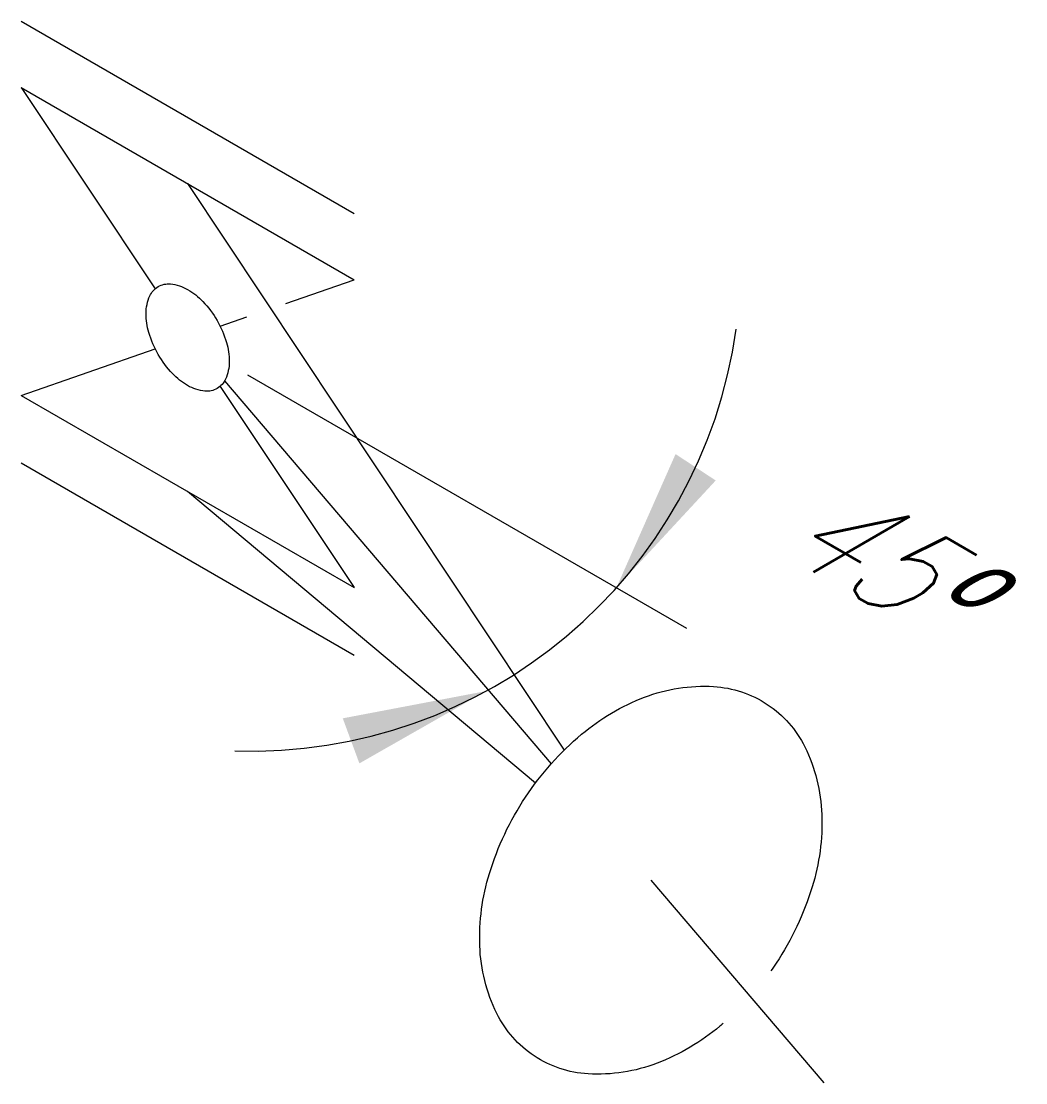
# Model space of a CAD drawing. Header units: millimetres. Extents: x -9999.79 to -9998.74, y -78.16 to -77.06.
import ezdxf

# ---------------------------------------------------------------- set-up
doc = ezdxf.new("R2010")
doc.units = ezdxf.units.MM
doc.layers.add('Tub_iso_válvulas', color=2, linetype='Continuous')
doc.styles.add('ISOPOS80', font='ROMANSBR', dxfattribs={"width": 0.85, "oblique": 30, "height": 2})

msp = doc.modelspace()

# ---------------------------------------------------------------- linework, layer by layer
at = {"layer": 'Tub_iso_válvulas'}
for p, q in [((-9999.7903, -77.0573), (-9999.4438, -77.2573)), ((-9999.7903, -77.1264), (-9999.4438, -77.3264)), ((-9999.7903, -77.1264), (-9999.6509, -77.3358)), ((-9999.5149, -77.3511), (-9999.4438, -77.3264)), ((-9999.5833, -77.3749), (-9999.5554, -77.3652)), ((-9999.7903, -77.4468), (-9999.6509, -77.3983)), ((-9999.5832, -77.4374), (-9999.4438, -77.6468)), ((-9999.7903, -77.4468), (-9999.4438, -77.6468)), ((-9999.7903, -77.5171), (-9999.4438, -77.7171))]:
    msp.add_line(p, q, dxfattribs=at)
at = {"layer": 'Tub_iso_válvulas', "color": 1}
for p, q in [((-9999.6171, -77.2264), (-9999.2252, -77.816)), ((-9999.5786, -77.4317), (-9999.2387, -77.8302)), ((-9999.5549, -77.4253), (-9999.098, -77.6891)), ((-9999.2553, -77.8505), (-9999.6171, -77.5468)), ((-9999.1351, -77.9515), (-9998.9552, -78.1624))]:
    msp.add_line(p, q, dxfattribs=at)
at = {"layer": 'Tub_iso_válvulas'}
msp.add_lwpolyline([(-9999.5864, -77.3689, -0.058752), (-9999.5767, -77.3917, -0.072341), (-9999.5738, -77.4116, -0.106617), (-9999.5777, -77.43, -0.156851), (-9999.5864, -77.4396, -0.156851), (-9999.5991, -77.4424, -0.106617), (-9999.6171, -77.4366, -0.072341), (-9999.6329, -77.4241, -0.058752), (-9999.6477, -77.4043, -0.058752), (-9999.6575, -77.3815, -0.072341), (-9999.6604, -77.3616, -0.106617), (-9999.6564, -77.3432, -0.156851), (-9999.6477, -77.3336, -0.156851), (-9999.635, -77.3308, -0.106617), (-9999.6171, -77.3366, -0.072341), (-9999.6012, -77.3491, -0.058752)], format="xyb", close=True, dxfattribs=at)
at = {"layer": 'Tub_iso_válvulas', "color": 1}
for points in [[(-9999.06, -78.1007, -0.0034), (-9999.0632, -78.1034, -0.083236), (-9999.1286, -78.142, -0.106681), (-9999.2005, -78.1531, -0.132365), (-9999.2564, -78.1345, -0.132365), (-9999.2953, -78.0903, -0.106681), (-9999.3131, -78.0198, -0.083236), (-9999.3031, -77.9445, -0.071899), (-9999.2656, -77.8651, -0.071899), (-9999.2071, -77.7996, -0.083236), (-9999.1417, -77.761, -0.106681), (-9999.0698, -77.7499, -0.132365), (-9999.0139, -77.7685, -0.132365)], [(-9999.0139, -77.7685, -0.132365), (-9998.9749, -77.8127, -0.106681), (-9998.9572, -77.8832, -0.083236), (-9998.9672, -77.9585, -0.071899), (-9999.0047, -78.0379, -0.007999), (-9999.0103, -78.046, -0.083236)]]:
    msp.add_lwpolyline(points, format="xyb", dxfattribs=at)
msp.add_arc((-9999.551, -77.3075), 0.5096, 268.0977, 352.0755, dxfattribs=at)
for points in [[(-9999.1094, -77.5079), (-9999.0676, -77.5354), (-9999.1709, -77.647)], [(-9999.4384, -77.8299), (-9999.4557, -77.783), (-9999.3063, -77.7546)]]:
    msp.add_solid(points, dxfattribs=at)

# ---------------------------------------------------------------- texts
at = {"layer": 'Tub_iso_válvulas', "style": 'ISOPOS80', "oblique": 30, "width": 0.85}
msp.add_attdef('45º', (-9999.0068, -77.6071), '45%%D', height=0.1, rotation=330, dxfattribs=at)

doc.saveas('drawing.dxf')
